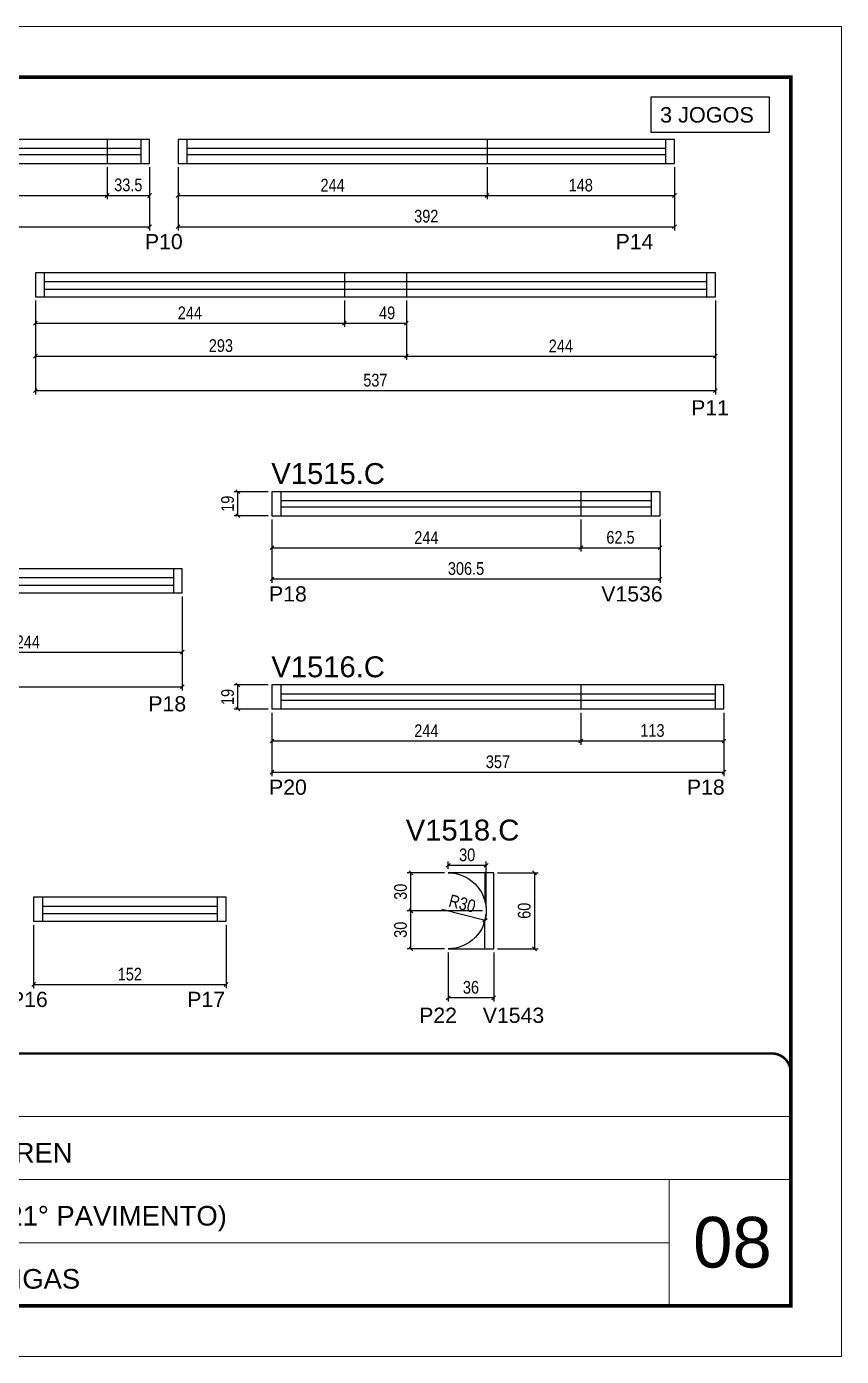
# Model space of a CAD drawing. Extents: x 1959 to 8212, y 239 to 4735.
# Drawn here: x 7569 to 8212, y 2537 to 3587 of the extents above; entities that cross this region are included whole.
import ezdxf

# ---------------------------------------------------------------- set-up
doc = ezdxf.new("R2010")
doc.units = 0
doc.linetypes.add('CONTINUO', pattern=[0])
doc.linetypes.add('DASHED', pattern=[0.75, 0.5, -0.25])
for name, color, linetype in [('5', 5, 'Continuous'), ('COTA', 241, 'Continuous'), ('NOMENCLATURA', 7, 'Continuous'), ('Painéis', 200, 'Continuous'), ('SARR_2.2x7', 40, 'Continuous')]:
    doc.layers.add(name, color=color, linetype=linetype)
for name, color, linetype, lineweight in [('CARIMBO', 255, 'Continuous', 9), ('Folhas', 255, 'Continuous', 9), ('SARRAFO DE PRESSAO', 251, 'DASHED', 9)]:
    doc.layers.add(name, color=color, linetype=linetype, lineweight=lineweight)
doc.styles.add('ARIAL', font='arial.ttf')
doc.styles.add('COTA TECNICA', font='techl___.ttf', dxfattribs={"height": 10})
doc.styles.add('COTA TECNICA-50', font='techl___.ttf', dxfattribs={"height": 10})
doc.styles.get("Standard").update_dxf_attribs({"font": 'arial.ttf'})
doc.dimstyles.new('COTA PAINEL-50', dxfattribs={"dimtxt": 10, "dimasz": 3, "dimexe": 3, "dimexo": 3, "dimgap": 3, "dimtad": 1, "dimdec": 1, "dimzin": 12, "dimdsep": 46, "dimtxsty": 'COTA TECNICA-50', "dimblk1": 'OBLIQUE', "dimblk2": 'OBLIQUE', "dimsah": 1, "dimcen": 0.9, "dimclrd": 4, "dimclre": 4, "dimclrt": 240, "dimadec": 1, "dimazin": 3, "dimtfac": 1, "dimtdec": 1, "dimtmove": 0, "dimatfit": 3, "dimfxl": 1, "dimtolj": 1, "dimtzin": 12, "dimarcsym": 0})
doc.dimstyles.new('PAINEL', dxfattribs={"dimtxt": 10, "dimasz": 3, "dimexe": 3, "dimexo": 3, "dimgap": 3, "dimtad": 1, "dimdec": 1, "dimzin": 12, "dimdsep": 46, "dimtxsty": 'COTA TECNICA', "dimblk1": 'OBLIQUE', "dimblk2": 'OBLIQUE', "dimsah": 1, "dimcen": 0.9, "dimclrd": 4, "dimclre": 4, "dimclrt": 240, "dimadec": 1, "dimazin": 3, "dimtfac": 1, "dimtdec": 1, "dimtmove": 0, "dimatfit": 3, "dimfxl": 1, "dimtolj": 1, "dimtzin": 12, "dimarcsym": 0})

# ---------------------------------------------------------------- blocks, each defined once
blk = doc.blocks.new('9999999999')
at = {"color": 30, "linetype": 'CONTINUO'}
for p, q in [((98564.6, 34379.6), (99584, 34379.6)), ((98564.6, 34329.8), (99488, 34329.8)), ((99584, 34329.8), (99488, 34329.8)), ((99488, 34329.8), (99488, 34230.2)), ((98564.6, 34280), (99488, 34280))]:
    blk.add_line(p, q, dxfattribs=at)
at = {"color": 30, "linetype": 'CONTINUO', "const_width": 2}
blk.add_lwpolyline([(99584, 34230.2), (99584, 34414.4, 0.414214), (99569, 34429.4), (98229, 34429.4, 0.414214), (98214, 34414.4), (98214, 34245.2, 0.414214), (98229, 34230.2), (99584, 34230.2)], format="xyb", dxfattribs=at)
at = {"layer": 'Folhas'}
blk.add_lwpolyline([(98139, 34190.2), (99624, 34190.2), (99624, 35240.2), (98139, 35240.2)], close=True, dxfattribs=at)
at = {"layer": 'Folhas', "color": 30, "const_width": 3}
blk.add_lwpolyline([(98214, 34230.2), (99584, 34230.2), (99584, 35200.2), (98214, 35200.2)], close=True, dxfattribs=at)
at = {"color": 7, "linetype": 'Continuous', "ltscale": 5, "style": 'ARIAL'}
for s, p in [('LEAF LOEFGREN', (98837.7, 34343.3)), ('TIPO (7° AO 21° PAVIMENTO)', (98837.7, 34293.5)), ('FUNDO DE VIGAS', (98837.7, 34243.7))]:
    blk.add_text(s, height=15.483, dxfattribs=at).set_placement(p)
blk = doc.blocks.new('_Oblique')
at = {"color": 0, "linetype": 'ByBlock', "lineweight": -2}
blk.add_line((-0.5, -0.5), (0.5, 0.5), dxfattribs=at)
blk = doc.blocks.new('*D423')
at = {"layer": 'COTA', "color": 4, "linetype": 'ByBlock', "lineweight": -2, "transparency": 16777216}
for p, q in [((7388.4, 3475.6), (7388.4, 3425.6)), ((7665.9, 3475.6), (7665.9, 3425.6)), ((7388.4, 3428.6), (7665.9, 3428.6))]:
    blk.add_line(p, q, dxfattribs=at)
at = {"layer": 'Defpoints', "color": 0, "linetype": 'ByBlock', "transparency": 16777216}
for p in [(7388.4, 3478.6), (7665.9, 3478.6), (7665.9, 3428.6)]:
    blk.add_point(p, dxfattribs=at)
at = {"layer": 'COTA', "color": 4, "linetype": 'ByBlock', "lineweight": -2, "transparency": 16777216, "xscale": 3, "yscale": 3, "zscale": 3, "rotation": 180}
blk.add_blockref('_Oblique', (7388.4, 3428.6), dxfattribs=at)
at = {"layer": 'COTA', "color": 4, "linetype": 'ByBlock', "lineweight": -2, "transparency": 16777216, "xscale": 3, "yscale": 3, "zscale": 3}
blk.add_blockref('_Oblique', (7665.9, 3428.6), dxfattribs=at)
at = {"layer": 'COTA', "color": 240, "linetype": 'ByBlock', "transparency": 16777216, "insert": (7527.1, 3436.8), "char_height": 10, "attachment_point": 5, "style": 'COTA TECNICA-50'}
blk.add_mtext('\\A1;277.5', dxfattribs=at)
blk = doc.blocks.new('*D424')
at = {"layer": 'COTA', "color": 4, "lineweight": -2, "transparency": 16777216}
for p, q in [((7388.4, 3475.6), (7388.4, 3450.3)), ((7632.4, 3475.6), (7632.4, 3450.3)), ((7388.4, 3453.3), (7632.4, 3453.3))]:
    blk.add_line(p, q, dxfattribs=at)
at = {"layer": 'Defpoints', "color": 0, "transparency": 16777216}
for p in [(7388.4, 3478.6), (7632.4, 3478.6), (7632.4, 3453.3)]:
    blk.add_point(p, dxfattribs=at)
at = {"layer": 'COTA', "color": 4, "lineweight": -2, "transparency": 16777216, "xscale": 3, "yscale": 3, "zscale": 3, "rotation": 180}
blk.add_blockref('_Oblique', (7388.4, 3453.3), dxfattribs=at)
at = {"layer": 'COTA', "color": 4, "lineweight": -2, "transparency": 16777216, "xscale": 3, "yscale": 3, "zscale": 3}
blk.add_blockref('_Oblique', (7632.4, 3453.3), dxfattribs=at)
at = {"layer": 'COTA', "color": 240, "transparency": 16777216, "insert": (7510.4, 3461.4), "char_height": 10, "attachment_point": 5, "style": 'COTA TECNICA'}
blk.add_mtext('\\A1;244', dxfattribs=at)
blk = doc.blocks.new('*D425')
at = {"layer": 'COTA', "color": 4, "lineweight": -2, "transparency": 16777216}
for p, q in [((7632.4, 3475.6), (7632.4, 3450.3)), ((7665.9, 3475.6), (7665.9, 3450.3)), ((7632.4, 3453.3), (7665.9, 3453.3))]:
    blk.add_line(p, q, dxfattribs=at)
at = {"layer": 'Defpoints', "color": 0, "transparency": 16777216}
for p in [(7632.4, 3478.6), (7665.9, 3478.6), (7665.9, 3453.3)]:
    blk.add_point(p, dxfattribs=at)
at = {"layer": 'COTA', "color": 4, "lineweight": -2, "transparency": 16777216, "xscale": 3, "yscale": 3, "zscale": 3, "rotation": 180}
blk.add_blockref('_Oblique', (7632.4, 3453.3), dxfattribs=at)
at = {"layer": 'COTA', "color": 4, "lineweight": -2, "transparency": 16777216, "xscale": 3, "yscale": 3, "zscale": 3}
blk.add_blockref('_Oblique', (7665.9, 3453.3), dxfattribs=at)
at = {"layer": 'COTA', "color": 240, "transparency": 16777216, "insert": (7649.1, 3461.6), "char_height": 10, "attachment_point": 5, "style": 'COTA TECNICA'}
blk.add_mtext('\\A1;33.5', dxfattribs=at)
blk = doc.blocks.new('*D426')
at = {"layer": 'COTA', "color": 4, "linetype": 'ByBlock', "lineweight": -2, "transparency": 16777216}
for p, q in [((7688.4, 3475.6), (7688.4, 3425.6)), ((8080.4, 3475.6), (8080.4, 3425.6)), ((7688.4, 3428.6), (8080.4, 3428.6))]:
    blk.add_line(p, q, dxfattribs=at)
at = {"layer": 'Defpoints', "color": 0, "linetype": 'ByBlock', "transparency": 16777216}
for p in [(7688.4, 3478.6), (8080.4, 3478.6), (8080.4, 3428.6)]:
    blk.add_point(p, dxfattribs=at)
at = {"layer": 'COTA', "color": 4, "linetype": 'ByBlock', "lineweight": -2, "transparency": 16777216, "xscale": 3, "yscale": 3, "zscale": 3, "rotation": 180}
blk.add_blockref('_Oblique', (7688.4, 3428.6), dxfattribs=at)
at = {"layer": 'COTA', "color": 4, "linetype": 'ByBlock', "lineweight": -2, "transparency": 16777216, "xscale": 3, "yscale": 3, "zscale": 3}
blk.add_blockref('_Oblique', (8080.4, 3428.6), dxfattribs=at)
at = {"layer": 'COTA', "color": 240, "linetype": 'ByBlock', "transparency": 16777216, "insert": (7884.4, 3436.9), "char_height": 10, "attachment_point": 5, "style": 'COTA TECNICA-50'}
blk.add_mtext('\\A1;392', dxfattribs=at)
blk = doc.blocks.new('*D427')
at = {"layer": 'COTA', "color": 4, "lineweight": -2, "transparency": 16777216}
for p, q in [((7688.4, 3475.6), (7688.4, 3450.3)), ((7932.4, 3475.6), (7932.4, 3450.3)), ((7688.4, 3453.3), (7932.4, 3453.3))]:
    blk.add_line(p, q, dxfattribs=at)
at = {"layer": 'Defpoints', "color": 0, "transparency": 16777216}
for p in [(7688.4, 3478.6), (7932.4, 3478.6), (7932.4, 3453.3)]:
    blk.add_point(p, dxfattribs=at)
at = {"layer": 'COTA', "color": 4, "lineweight": -2, "transparency": 16777216, "xscale": 3, "yscale": 3, "zscale": 3, "rotation": 180}
blk.add_blockref('_Oblique', (7688.4, 3453.3), dxfattribs=at)
at = {"layer": 'COTA', "color": 4, "lineweight": -2, "transparency": 16777216, "xscale": 3, "yscale": 3, "zscale": 3}
blk.add_blockref('_Oblique', (7932.4, 3453.3), dxfattribs=at)
at = {"layer": 'COTA', "color": 240, "transparency": 16777216, "insert": (7810.4, 3461.4), "char_height": 10, "attachment_point": 5, "style": 'COTA TECNICA'}
blk.add_mtext('\\A1;244', dxfattribs=at)
blk = doc.blocks.new('*D428')
at = {"layer": 'COTA', "color": 4, "lineweight": -2, "transparency": 16777216}
for p, q in [((7932.4, 3475.6), (7932.4, 3450.3)), ((8080.4, 3475.6), (8080.4, 3450.3)), ((7932.4, 3453.3), (8080.4, 3453.3))]:
    blk.add_line(p, q, dxfattribs=at)
at = {"layer": 'Defpoints', "color": 0, "transparency": 16777216}
for p in [(7932.4, 3478.6), (8080.4, 3478.6), (8080.4, 3453.3)]:
    blk.add_point(p, dxfattribs=at)
at = {"layer": 'COTA', "color": 4, "lineweight": -2, "transparency": 16777216, "xscale": 3, "yscale": 3, "zscale": 3, "rotation": 180}
blk.add_blockref('_Oblique', (7932.4, 3453.3), dxfattribs=at)
at = {"layer": 'COTA', "color": 4, "lineweight": -2, "transparency": 16777216, "xscale": 3, "yscale": 3, "zscale": 3}
blk.add_blockref('_Oblique', (8080.4, 3453.3), dxfattribs=at)
at = {"layer": 'COTA', "color": 240, "transparency": 16777216, "insert": (8006.4, 3461.4), "char_height": 10, "attachment_point": 5, "style": 'COTA TECNICA'}
blk.add_mtext('\\A1;148', dxfattribs=at)
blk = doc.blocks.new('*D434')
at = {"layer": 'COTA', "color": 4, "linetype": 'ByBlock', "lineweight": -2, "transparency": 16777216}
for p, q in [((7575.7, 3370.3), (7575.7, 3296.2)), ((8112.7, 3370.3), (8112.7, 3296.2)), ((7575.7, 3299.2), (8112.7, 3299.2))]:
    blk.add_line(p, q, dxfattribs=at)
at = {"layer": 'Defpoints', "color": 0, "linetype": 'ByBlock', "transparency": 16777216}
for p in [(7575.7, 3373.3), (8112.7, 3373.3), (8112.7, 3299.2)]:
    blk.add_point(p, dxfattribs=at)
at = {"layer": 'COTA', "color": 4, "linetype": 'ByBlock', "lineweight": -2, "transparency": 16777216, "xscale": 3, "yscale": 3, "zscale": 3, "rotation": 180}
blk.add_blockref('_Oblique', (7575.7, 3299.2), dxfattribs=at)
at = {"layer": 'COTA', "color": 4, "linetype": 'ByBlock', "lineweight": -2, "transparency": 16777216, "xscale": 3, "yscale": 3, "zscale": 3}
blk.add_blockref('_Oblique', (8112.7, 3299.2), dxfattribs=at)
at = {"layer": 'COTA', "color": 240, "linetype": 'ByBlock', "transparency": 16777216, "insert": (7844.2, 3307.4), "char_height": 10, "attachment_point": 5, "style": 'COTA TECNICA-50'}
blk.add_mtext('\\A1;537', dxfattribs=at)
blk = doc.blocks.new('*D435')
at = {"layer": 'COTA', "color": 4, "lineweight": -2, "transparency": 16777216}
for p, q in [((7575.7, 3370.3), (7575.7, 3323.4)), ((7868.7, 3370.3), (7868.7, 3323.4)), ((7575.7, 3326.4), (7868.7, 3326.4))]:
    blk.add_line(p, q, dxfattribs=at)
at = {"layer": 'Defpoints', "color": 0, "transparency": 16777216}
for p in [(7575.7, 3373.3), (7868.7, 3373.3), (7868.7, 3326.4)]:
    blk.add_point(p, dxfattribs=at)
at = {"layer": 'COTA', "color": 4, "lineweight": -2, "transparency": 16777216, "xscale": 3, "yscale": 3, "zscale": 3, "rotation": 180}
blk.add_blockref('_Oblique', (7575.7, 3326.4), dxfattribs=at)
at = {"layer": 'COTA', "color": 4, "lineweight": -2, "transparency": 16777216, "xscale": 3, "yscale": 3, "zscale": 3}
blk.add_blockref('_Oblique', (7868.7, 3326.4), dxfattribs=at)
at = {"layer": 'COTA', "color": 240, "transparency": 16777216, "insert": (7722.2, 3334.7), "char_height": 10, "attachment_point": 5, "style": 'COTA TECNICA'}
blk.add_mtext('\\A1;293', dxfattribs=at)
blk = doc.blocks.new('*D436')
at = {"layer": 'COTA', "color": 4, "lineweight": -2, "transparency": 16777216}
for p, q in [((7868.7, 3370.3), (7868.7, 3323.4)), ((8112.7, 3370.3), (8112.7, 3323.4)), ((7868.7, 3326.4), (8112.7, 3326.4))]:
    blk.add_line(p, q, dxfattribs=at)
at = {"layer": 'Defpoints', "color": 0, "transparency": 16777216}
for p in [(7868.7, 3373.3), (8112.7, 3373.3), (8112.7, 3326.4)]:
    blk.add_point(p, dxfattribs=at)
at = {"layer": 'COTA', "color": 4, "lineweight": -2, "transparency": 16777216, "xscale": 3, "yscale": 3, "zscale": 3, "rotation": 180}
blk.add_blockref('_Oblique', (7868.7, 3326.4), dxfattribs=at)
at = {"layer": 'COTA', "color": 4, "lineweight": -2, "transparency": 16777216, "xscale": 3, "yscale": 3, "zscale": 3}
blk.add_blockref('_Oblique', (8112.7, 3326.4), dxfattribs=at)
at = {"layer": 'COTA', "color": 240, "transparency": 16777216, "insert": (7990.7, 3334.5), "char_height": 10, "attachment_point": 5, "style": 'COTA TECNICA'}
blk.add_mtext('\\A1;244', dxfattribs=at)
blk = doc.blocks.new('*D437')
at = {"layer": 'COTA', "color": 4, "lineweight": -2, "transparency": 16777216}
for p, q in [((7575.7, 3370.3), (7575.7, 3349.5)), ((7819.7, 3370.3), (7819.7, 3349.5)), ((7575.7, 3352.5), (7819.7, 3352.5))]:
    blk.add_line(p, q, dxfattribs=at)
at = {"layer": 'Defpoints', "color": 0, "transparency": 16777216}
for p in [(7575.7, 3373.3), (7819.7, 3373.3), (7819.7, 3352.5)]:
    blk.add_point(p, dxfattribs=at)
at = {"layer": 'COTA', "color": 4, "lineweight": -2, "transparency": 16777216, "xscale": 3, "yscale": 3, "zscale": 3, "rotation": 180}
blk.add_blockref('_Oblique', (7575.7, 3352.5), dxfattribs=at)
at = {"layer": 'COTA', "color": 4, "lineweight": -2, "transparency": 16777216, "xscale": 3, "yscale": 3, "zscale": 3}
blk.add_blockref('_Oblique', (7819.7, 3352.5), dxfattribs=at)
at = {"layer": 'COTA', "color": 240, "transparency": 16777216, "insert": (7697.7, 3360.6), "char_height": 10, "attachment_point": 5, "style": 'COTA TECNICA'}
blk.add_mtext('\\A1;244', dxfattribs=at)
blk = doc.blocks.new('*D438')
at = {"layer": 'COTA', "color": 4, "lineweight": -2, "transparency": 16777216}
for p, q in [((7819.7, 3370.3), (7819.7, 3349.5)), ((7868.7, 3370.3), (7868.7, 3349.5)), ((7819.7, 3352.5), (7868.7, 3352.5))]:
    blk.add_line(p, q, dxfattribs=at)
at = {"layer": 'Defpoints', "color": 0, "transparency": 16777216}
for p in [(7819.7, 3373.3), (7868.7, 3373.3), (7868.7, 3352.5)]:
    blk.add_point(p, dxfattribs=at)
at = {"layer": 'COTA', "color": 4, "lineweight": -2, "transparency": 16777216, "xscale": 3, "yscale": 3, "zscale": 3, "rotation": 180}
blk.add_blockref('_Oblique', (7819.7, 3352.5), dxfattribs=at)
at = {"layer": 'COTA', "color": 4, "lineweight": -2, "transparency": 16777216, "xscale": 3, "yscale": 3, "zscale": 3}
blk.add_blockref('_Oblique', (7868.7, 3352.5), dxfattribs=at)
at = {"layer": 'COTA', "color": 240, "transparency": 16777216, "insert": (7853.5, 3360.6), "char_height": 10, "attachment_point": 5, "style": 'COTA TECNICA'}
blk.add_mtext('\\A1;49', dxfattribs=at)
blk = doc.blocks.new('*D443')
at = {"layer": 'COTA', "color": 4, "linetype": 'ByBlock', "lineweight": -2, "transparency": 16777216}
for p, q in [((7114.7, 3136.6), (7114.7, 3062.4)), ((7691.7, 3136.6), (7691.7, 3062.4)), ((7114.7, 3065.4), (7691.7, 3065.4))]:
    blk.add_line(p, q, dxfattribs=at)
at = {"layer": 'Defpoints', "color": 0, "linetype": 'ByBlock', "transparency": 16777216}
for p in [(7114.7, 3139.6), (7691.7, 3139.6), (7691.7, 3065.4)]:
    blk.add_point(p, dxfattribs=at)
at = {"layer": 'COTA', "color": 4, "linetype": 'ByBlock', "lineweight": -2, "transparency": 16777216, "xscale": 3, "yscale": 3, "zscale": 3, "rotation": 180}
blk.add_blockref('_Oblique', (7114.7, 3065.4), dxfattribs=at)
at = {"layer": 'COTA', "color": 4, "linetype": 'ByBlock', "lineweight": -2, "transparency": 16777216, "xscale": 3, "yscale": 3, "zscale": 3}
blk.add_blockref('_Oblique', (7691.7, 3065.4), dxfattribs=at)
at = {"layer": 'COTA', "color": 240, "linetype": 'ByBlock', "transparency": 16777216, "insert": (7403.2, 3073.5), "char_height": 10, "attachment_point": 5, "style": 'COTA TECNICA-50'}
blk.add_mtext('\\A1;577', dxfattribs=at)
blk = doc.blocks.new('*D445')
at = {"layer": 'COTA', "color": 4, "lineweight": -2, "transparency": 16777216}
for p, q in [((7447.7, 3136.6), (7447.7, 3089.7)), ((7691.7, 3136.6), (7691.7, 3089.7)), ((7447.7, 3092.7), (7691.7, 3092.7))]:
    blk.add_line(p, q, dxfattribs=at)
at = {"layer": 'Defpoints', "color": 0, "transparency": 16777216}
for p in [(7447.7, 3139.6), (7691.7, 3139.6), (7691.7, 3092.7)]:
    blk.add_point(p, dxfattribs=at)
at = {"layer": 'COTA', "color": 4, "lineweight": -2, "transparency": 16777216, "xscale": 3, "yscale": 3, "zscale": 3, "rotation": 180}
blk.add_blockref('_Oblique', (7447.7, 3092.7), dxfattribs=at)
at = {"layer": 'COTA', "color": 4, "lineweight": -2, "transparency": 16777216, "xscale": 3, "yscale": 3, "zscale": 3}
blk.add_blockref('_Oblique', (7691.7, 3092.7), dxfattribs=at)
at = {"layer": 'COTA', "color": 240, "transparency": 16777216, "insert": (7569.7, 3100.8), "char_height": 10, "attachment_point": 5, "style": 'COTA TECNICA'}
blk.add_mtext('\\A1;244', dxfattribs=at)
blk = doc.blocks.new('*D473')
at = {"layer": 'COTA', "color": 4, "linetype": 'ByBlock', "lineweight": -2, "transparency": 16777216}
for p, q in [((7574.3, 2877.2), (7574.3, 2827.3)), ((7726.3, 2877.2), (7726.3, 2827.3)), ((7574.3, 2830.3), (7726.3, 2830.3))]:
    blk.add_line(p, q, dxfattribs=at)
at = {"layer": 'Defpoints', "color": 0, "linetype": 'ByBlock', "transparency": 16777216}
for p in [(7574.3, 2880.2), (7726.3, 2880.2), (7726.3, 2830.3)]:
    blk.add_point(p, dxfattribs=at)
at = {"layer": 'COTA', "color": 4, "linetype": 'ByBlock', "lineweight": -2, "transparency": 16777216, "xscale": 3, "yscale": 3, "zscale": 3, "rotation": 180}
blk.add_blockref('_Oblique', (7574.3, 2830.3), dxfattribs=at)
at = {"layer": 'COTA', "color": 4, "linetype": 'ByBlock', "lineweight": -2, "transparency": 16777216, "xscale": 3, "yscale": 3, "zscale": 3}
blk.add_blockref('_Oblique', (7726.3, 2830.3), dxfattribs=at)
at = {"layer": 'COTA', "color": 240, "linetype": 'ByBlock', "transparency": 16777216, "insert": (7650.3, 2838.4), "char_height": 10, "attachment_point": 5, "style": 'COTA TECNICA-50'}
blk.add_mtext('\\A1;152', dxfattribs=at)
blk = doc.blocks.new('*D476')
at = {"layer": 'COTA', "color": 4, "linetype": 'ByBlock', "lineweight": -2, "transparency": 16777216}
for p, q in [((7762.5, 3197.4), (7762.5, 3147.5)), ((8069, 3197.4), (8069, 3147.5)), ((7762.5, 3150.5), (8069, 3150.5))]:
    blk.add_line(p, q, dxfattribs=at)
at = {"layer": 'Defpoints', "color": 0, "linetype": 'ByBlock', "transparency": 16777216}
for p in [(7762.5, 3200.4), (8069, 3200.4), (8069, 3150.5)]:
    blk.add_point(p, dxfattribs=at)
at = {"layer": 'COTA', "color": 4, "linetype": 'ByBlock', "lineweight": -2, "transparency": 16777216, "xscale": 3, "yscale": 3, "zscale": 3, "rotation": 180}
blk.add_blockref('_Oblique', (7762.5, 3150.5), dxfattribs=at)
at = {"layer": 'COTA', "color": 4, "linetype": 'ByBlock', "lineweight": -2, "transparency": 16777216, "xscale": 3, "yscale": 3, "zscale": 3}
blk.add_blockref('_Oblique', (8069, 3150.5), dxfattribs=at)
at = {"layer": 'COTA', "color": 240, "linetype": 'ByBlock', "transparency": 16777216, "insert": (7915.8, 3158.7), "char_height": 10, "attachment_point": 5, "style": 'COTA TECNICA-50'}
blk.add_mtext('\\A1;306.5', dxfattribs=at)
blk = doc.blocks.new('*D477')
at = {"layer": 'COTA', "color": 4, "lineweight": -2, "transparency": 16777216}
for p, q in [((7762.5, 3197.4), (7762.5, 3172.2)), ((8006.5, 3197.4), (8006.5, 3172.2)), ((7762.5, 3175.2), (8006.5, 3175.2))]:
    blk.add_line(p, q, dxfattribs=at)
at = {"layer": 'Defpoints', "color": 0, "transparency": 16777216}
for p in [(7762.5, 3200.4), (8006.5, 3200.4), (8006.5, 3175.2)]:
    blk.add_point(p, dxfattribs=at)
at = {"layer": 'COTA', "color": 4, "lineweight": -2, "transparency": 16777216, "xscale": 3, "yscale": 3, "zscale": 3, "rotation": 180}
blk.add_blockref('_Oblique', (7762.5, 3175.2), dxfattribs=at)
at = {"layer": 'COTA', "color": 4, "lineweight": -2, "transparency": 16777216, "xscale": 3, "yscale": 3, "zscale": 3}
blk.add_blockref('_Oblique', (8006.5, 3175.2), dxfattribs=at)
at = {"layer": 'COTA', "color": 240, "transparency": 16777216, "insert": (7884.5, 3183.2), "char_height": 10, "attachment_point": 5, "style": 'COTA TECNICA'}
blk.add_mtext('\\A1;244', dxfattribs=at)
blk = doc.blocks.new('*D478')
at = {"layer": 'COTA', "color": 4, "lineweight": -2, "transparency": 16777216}
for p, q in [((8006.5, 3197.4), (8006.5, 3172.2)), ((8069, 3197.4), (8069, 3172.2)), ((8006.5, 3175.2), (8069, 3175.2))]:
    blk.add_line(p, q, dxfattribs=at)
at = {"layer": 'Defpoints', "color": 0, "transparency": 16777216}
for p in [(8006.5, 3200.4), (8069, 3200.4), (8069, 3175.2)]:
    blk.add_point(p, dxfattribs=at)
at = {"layer": 'COTA', "color": 4, "lineweight": -2, "transparency": 16777216, "xscale": 3, "yscale": 3, "zscale": 3, "rotation": 180}
blk.add_blockref('_Oblique', (8006.5, 3175.2), dxfattribs=at)
at = {"layer": 'COTA', "color": 4, "lineweight": -2, "transparency": 16777216, "xscale": 3, "yscale": 3, "zscale": 3}
blk.add_blockref('_Oblique', (8069, 3175.2), dxfattribs=at)
at = {"layer": 'COTA', "color": 240, "transparency": 16777216, "insert": (8037.8, 3183.3), "char_height": 10, "attachment_point": 5, "style": 'COTA TECNICA'}
blk.add_mtext('\\A1;62.5', dxfattribs=at)
blk = doc.blocks.new('*D479')
at = {"layer": 'COTA', "color": 4, "lineweight": -2, "transparency": 16777216}
for p, q in [((7759.5, 3219.4), (7732.6, 3219.4)), ((7735.6, 3200.4), (7735.6, 3219.4)), ((7759.5, 3200.4), (7732.6, 3200.4))]:
    blk.add_line(p, q, dxfattribs=at)
at = {"layer": 'Defpoints', "color": 0, "transparency": 16777216}
for p in [(7735.6, 3219.4), (7762.5, 3219.4), (7762.5, 3200.4)]:
    blk.add_point(p, dxfattribs=at)
at = {"layer": 'COTA', "color": 4, "lineweight": -2, "transparency": 16777216, "xscale": 3, "yscale": 3, "zscale": 3}
for p, rotation in [((7735.6, 3219.4), 90), ((7735.6, 3200.4), 270)]:
    blk.add_blockref('_Oblique', p, dxfattribs=dict(at, rotation=rotation))
at = {"layer": 'COTA', "color": 240, "transparency": 16777216, "insert": (7727.5, 3209.9), "char_height": 10, "attachment_point": 5, "rotation": 90, "style": 'COTA TECNICA'}
blk.add_mtext('\\A1;19', dxfattribs=at)
blk = doc.blocks.new('*D480')
at = {"layer": 'COTA', "color": 4, "linetype": 'ByBlock', "lineweight": -2, "transparency": 16777216}
for p, q in [((7762.5, 3044.8), (7762.5, 2994.9)), ((8119.5, 3044.8), (8119.5, 2994.9)), ((7762.5, 2997.9), (8119.5, 2997.9))]:
    blk.add_line(p, q, dxfattribs=at)
at = {"layer": 'Defpoints', "color": 0, "linetype": 'ByBlock', "transparency": 16777216}
for p in [(7762.5, 3047.8), (8119.5, 3047.8), (8119.5, 2997.9)]:
    blk.add_point(p, dxfattribs=at)
at = {"layer": 'COTA', "color": 4, "linetype": 'ByBlock', "lineweight": -2, "transparency": 16777216, "xscale": 3, "yscale": 3, "zscale": 3, "rotation": 180}
blk.add_blockref('_Oblique', (7762.5, 2997.9), dxfattribs=at)
at = {"layer": 'COTA', "color": 4, "linetype": 'ByBlock', "lineweight": -2, "transparency": 16777216, "xscale": 3, "yscale": 3, "zscale": 3}
blk.add_blockref('_Oblique', (8119.5, 2997.9), dxfattribs=at)
at = {"layer": 'COTA', "color": 240, "linetype": 'ByBlock', "transparency": 16777216, "insert": (7941, 3006.1), "char_height": 10, "attachment_point": 5, "style": 'COTA TECNICA-50'}
blk.add_mtext('\\A1;357', dxfattribs=at)
blk = doc.blocks.new('*D481')
at = {"layer": 'COTA', "color": 4, "lineweight": -2, "transparency": 16777216}
for p, q in [((7762.5, 3044.8), (7762.5, 3019.6)), ((8006.5, 3044.8), (8006.5, 3019.6)), ((7762.5, 3022.6), (8006.5, 3022.6))]:
    blk.add_line(p, q, dxfattribs=at)
at = {"layer": 'Defpoints', "color": 0, "transparency": 16777216}
for p in [(7762.5, 3047.8), (8006.5, 3047.8), (8006.5, 3022.6)]:
    blk.add_point(p, dxfattribs=at)
at = {"layer": 'COTA', "color": 4, "lineweight": -2, "transparency": 16777216, "xscale": 3, "yscale": 3, "zscale": 3, "rotation": 180}
blk.add_blockref('_Oblique', (7762.5, 3022.6), dxfattribs=at)
at = {"layer": 'COTA', "color": 4, "lineweight": -2, "transparency": 16777216, "xscale": 3, "yscale": 3, "zscale": 3}
blk.add_blockref('_Oblique', (8006.5, 3022.6), dxfattribs=at)
at = {"layer": 'COTA', "color": 240, "transparency": 16777216, "insert": (7884.5, 3030.7), "char_height": 10, "attachment_point": 5, "style": 'COTA TECNICA'}
blk.add_mtext('\\A1;244', dxfattribs=at)
blk = doc.blocks.new('*D482')
at = {"layer": 'COTA', "color": 4, "lineweight": -2, "transparency": 16777216}
for p, q in [((8006.5, 3044.8), (8006.5, 3019.6)), ((8119.5, 3044.8), (8119.5, 3019.6)), ((8006.5, 3022.6), (8119.5, 3022.6))]:
    blk.add_line(p, q, dxfattribs=at)
at = {"layer": 'Defpoints', "color": 0, "transparency": 16777216}
for p in [(8006.5, 3047.8), (8119.5, 3047.8), (8119.5, 3022.6)]:
    blk.add_point(p, dxfattribs=at)
at = {"layer": 'COTA', "color": 4, "lineweight": -2, "transparency": 16777216, "xscale": 3, "yscale": 3, "zscale": 3, "rotation": 180}
blk.add_blockref('_Oblique', (8006.5, 3022.6), dxfattribs=at)
at = {"layer": 'COTA', "color": 4, "lineweight": -2, "transparency": 16777216, "xscale": 3, "yscale": 3, "zscale": 3}
blk.add_blockref('_Oblique', (8119.5, 3022.6), dxfattribs=at)
at = {"layer": 'COTA', "color": 240, "transparency": 16777216, "insert": (8063, 3030.8), "char_height": 10, "attachment_point": 5, "style": 'COTA TECNICA'}
blk.add_mtext('\\A1;113', dxfattribs=at)
blk = doc.blocks.new('*D483')
at = {"layer": 'COTA', "color": 4, "lineweight": -2, "transparency": 16777216}
for p, q in [((7759.5, 3066.8), (7732.6, 3066.8)), ((7735.6, 3047.8), (7735.6, 3066.8)), ((7759.5, 3047.8), (7732.6, 3047.8))]:
    blk.add_line(p, q, dxfattribs=at)
at = {"layer": 'Defpoints', "color": 0, "transparency": 16777216}
for p in [(7735.6, 3066.8), (7762.5, 3066.8), (7762.5, 3047.8)]:
    blk.add_point(p, dxfattribs=at)
at = {"layer": 'COTA', "color": 4, "lineweight": -2, "transparency": 16777216, "xscale": 3, "yscale": 3, "zscale": 3}
for p, rotation in [((7735.6, 3066.8), 90), ((7735.6, 3047.8), 270)]:
    blk.add_blockref('_Oblique', p, dxfattribs=dict(at, rotation=rotation))
at = {"layer": 'COTA', "color": 240, "transparency": 16777216, "insert": (7727.5, 3057.3), "char_height": 10, "attachment_point": 5, "rotation": 90, "style": 'COTA TECNICA'}
blk.add_mtext('\\A1;19', dxfattribs=at)
blk = doc.blocks.new('*D484')
at = {"layer": 'COTA', "color": 4, "lineweight": -2, "transparency": 16777216}
for p, q in [((7940.7, 2918.5), (7972.9, 2918.5)), ((7969.9, 2918.5), (7969.9, 2858.5)), ((7940.7, 2858.5), (7972.9, 2858.5))]:
    blk.add_line(p, q, dxfattribs=at)
at = {"layer": 'Defpoints', "color": 0, "transparency": 16777216}
for p in [(7937.7, 2918.5), (7937.7, 2858.5), (7969.9, 2858.5)]:
    blk.add_point(p, dxfattribs=at)
at = {"layer": 'COTA', "color": 4, "lineweight": -2, "transparency": 16777216, "xscale": 3, "yscale": 3, "zscale": 3}
for p, rotation in [((7969.9, 2918.5), 90), ((7969.9, 2858.5), 270)]:
    blk.add_blockref('_Oblique', p, dxfattribs=dict(at, rotation=rotation))
at = {"layer": 'COTA', "color": 240, "transparency": 16777216, "insert": (7961.8, 2888.5), "char_height": 10, "attachment_point": 5, "rotation": 90, "style": 'COTA TECNICA'}
blk.add_mtext('\\A1;60', dxfattribs=at)
blk = doc.blocks.new('*D485')
at = {"layer": 'COTA', "color": 4, "lineweight": -2, "transparency": 16777216}
blk.add_line((7896.7, 2889.8), (7930.8, 2881.2), dxfattribs=at)
blk.add_arc((7901.7, 2888.5), 30, 340.2622, 354.2704, dxfattribs=at)
at = {"layer": 'Defpoints', "color": 0, "transparency": 16777216}
for p in [(7901.7, 2888.5), (7930.8, 2881.2)]:
    blk.add_point(p, dxfattribs=at)
at = {"layer": 'COTA', "color": 4, "lineweight": -2, "transparency": 16777216, "xscale": 3, "yscale": 3, "zscale": 3, "rotation": 345.991798306354}
blk.add_blockref('_Oblique', (7930.8, 2881.2), dxfattribs=at)
at = {"layer": 'COTA', "color": 240, "transparency": 16777216, "insert": (7912.8, 2894.2), "char_height": 10, "attachment_point": 5, "rotation": 345.9918, "style": 'COTA TECNICA'}
blk.add_mtext('\\A1;R30', dxfattribs=at)
blk = doc.blocks.new('*D486')
at = {"layer": 'COTA', "color": 4, "lineweight": -2, "transparency": 16777216}
for p, q in [((7901.7, 2855.5), (7901.7, 2816.8)), ((7937.7, 2855.5), (7937.7, 2816.8)), ((7937.7, 2819.8), (7901.7, 2819.8))]:
    blk.add_line(p, q, dxfattribs=at)
at = {"layer": 'Defpoints', "color": 0, "transparency": 16777216}
for p in [(7901.7, 2858.5), (7937.7, 2858.5), (7901.7, 2819.8)]:
    blk.add_point(p, dxfattribs=at)
at = {"layer": 'COTA', "color": 4, "lineweight": -2, "transparency": 16777216, "xscale": 3, "yscale": 3, "zscale": 3, "rotation": 180}
blk.add_blockref('_Oblique', (7901.7, 2819.8), dxfattribs=at)
at = {"layer": 'COTA', "color": 4, "lineweight": -2, "transparency": 16777216, "xscale": 3, "yscale": 3, "zscale": 3}
blk.add_blockref('_Oblique', (7937.7, 2819.8), dxfattribs=at)
at = {"layer": 'COTA', "color": 240, "transparency": 16777216, "insert": (7919.7, 2828), "char_height": 10, "attachment_point": 5, "style": 'COTA TECNICA'}
blk.add_mtext('\\A1;36', dxfattribs=at)
blk = doc.blocks.new('*D487')
at = {"layer": 'COTA', "color": 4, "lineweight": -2, "transparency": 16777216}
for p, q in [((7928.7, 2888.5), (7869.3, 2888.5)), ((7872.3, 2858.5), (7872.3, 2888.5)), ((7898.7, 2858.5), (7869.3, 2858.5))]:
    blk.add_line(p, q, dxfattribs=at)
at = {"layer": 'Defpoints', "color": 0, "transparency": 16777216}
for p in [(7872.3, 2888.5), (7931.7, 2888.5), (7901.7, 2858.5)]:
    blk.add_point(p, dxfattribs=at)
at = {"layer": 'COTA', "color": 4, "lineweight": -2, "transparency": 16777216, "xscale": 3, "yscale": 3, "zscale": 3}
for p, rotation in [((7872.3, 2888.5), 90), ((7872.3, 2858.5), 270)]:
    blk.add_blockref('_Oblique', p, dxfattribs=dict(at, rotation=rotation))
at = {"layer": 'COTA', "color": 240, "transparency": 16777216, "insert": (7864.1, 2873.5), "char_height": 10, "attachment_point": 5, "rotation": 90, "style": 'COTA TECNICA'}
blk.add_mtext('\\A1;30', dxfattribs=at)
blk = doc.blocks.new('*D488')
at = {"layer": 'COTA', "color": 4, "lineweight": -2, "transparency": 16777216}
for p, q in [((7898.7, 2918.5), (7869.3, 2918.5)), ((7872.3, 2888.5), (7872.3, 2918.5)), ((7928.7, 2888.5), (7869.3, 2888.5))]:
    blk.add_line(p, q, dxfattribs=at)
at = {"layer": 'Defpoints', "color": 0, "transparency": 16777216}
for p in [(7872.3, 2918.5), (7901.7, 2918.5), (7931.7, 2888.5)]:
    blk.add_point(p, dxfattribs=at)
at = {"layer": 'COTA', "color": 4, "lineweight": -2, "transparency": 16777216, "xscale": 3, "yscale": 3, "zscale": 3}
for p, rotation in [((7872.3, 2918.5), 90), ((7872.3, 2888.5), 270)]:
    blk.add_blockref('_Oblique', p, dxfattribs=dict(at, rotation=rotation))
at = {"layer": 'COTA', "color": 240, "transparency": 16777216, "insert": (7864.1, 2903.5), "char_height": 10, "attachment_point": 5, "rotation": 90, "style": 'COTA TECNICA'}
blk.add_mtext('\\A1;30', dxfattribs=at)
blk = doc.blocks.new('*D489')
at = {"layer": 'COTA', "color": 4, "lineweight": -2, "transparency": 16777216}
for p, q in [((7901.7, 2921.5), (7901.7, 2927.4)), ((7901.7, 2924.4), (7931.7, 2924.4)), ((7931.7, 2891.5), (7931.7, 2927.4))]:
    blk.add_line(p, q, dxfattribs=at)
at = {"layer": 'Defpoints', "color": 0, "transparency": 16777216}
for p in [(7931.7, 2924.4), (7901.7, 2918.5), (7931.7, 2888.5)]:
    blk.add_point(p, dxfattribs=at)
at = {"layer": 'COTA', "color": 4, "lineweight": -2, "transparency": 16777216, "xscale": 3, "yscale": 3, "zscale": 3, "rotation": 180}
blk.add_blockref('_Oblique', (7901.7, 2924.4), dxfattribs=at)
at = {"layer": 'COTA', "color": 4, "lineweight": -2, "transparency": 16777216, "xscale": 3, "yscale": 3, "zscale": 3}
blk.add_blockref('_Oblique', (7931.7, 2924.4), dxfattribs=at)
at = {"layer": 'COTA', "color": 240, "transparency": 16777216, "insert": (7916.7, 2932.6), "char_height": 10, "attachment_point": 5, "style": 'COTA TECNICA'}
blk.add_mtext('\\A1;30', dxfattribs=at)

msp = doc.modelspace()

# ---------------------------------------------------------------- linework, layer by layer
at = {"color": 0, "linetype": 'Continuous', "ltscale": 5}
msp.add_lwpolyline([(8062.06, 3531.17), (8155.31, 3531.17), (8155.31, 3502.94), (8062.06, 3502.94)], close=True, dxfattribs=at)
at = {"layer": 'Painéis', "linetype": 'ByBlock'}
for p, q in [((7665.9, 3497.6), (7388.4, 3497.6)), ((7632.4, 3497.6), (7632.4, 3478.6)), ((7665.9, 3478.6), (7665.9, 3497.6)), ((7688.39, 3497.6), (7688.39, 3478.6)), ((8080.39, 3497.6), (7688.39, 3497.6)), ((7932.39, 3497.6), (7932.39, 3478.6)), ((8080.39, 3478.6), (8080.39, 3497.6)), ((7388.4, 3478.6), (7665.9, 3478.6)), ((7688.39, 3478.6), (8080.39, 3478.6)), ((7819.74, 3392.3), (7819.74, 3373.3)), ((7868.74, 3392.3), (7868.74, 3373.3)), ((7762.52, 3219.41), (7762.52, 3200.41)), ((8069.02, 3219.41), (7762.52, 3219.41)), ((8006.52, 3219.41), (8006.52, 3200.41)), ((8069.02, 3200.41), (8069.02, 3219.41)), ((7762.52, 3200.41), (8069.02, 3200.41)), ((7762.52, 3066.83), (7762.52, 3047.83)), ((8119.52, 3066.83), (7762.52, 3066.83)), ((8006.52, 3066.83), (8006.52, 3047.83)), ((8119.52, 3047.83), (8119.52, 3066.83)), ((7762.52, 3047.83), (8119.52, 3047.83))]:
    msp.add_line(p, q, dxfattribs=at)
for points in [[(7575.74, 3392.3), (7575.74, 3373.3), (8112.74, 3373.3), (8112.74, 3392.3)], [(7114.74, 3158.58), (7114.74, 3139.58), (7691.74, 3139.58), (7691.74, 3158.58)], [(7574.29, 2899.23), (7574.29, 2880.23), (7726.29, 2880.23), (7726.29, 2899.23)]]:
    msp.add_lwpolyline(points, close=True, dxfattribs=at)
msp.add_lwpolyline([(7937.74, 2918.49), (7901.74, 2918.49, -0.4142136), (7931.74, 2888.49, -0.4142136), (7901.74, 2858.49), (7937.74, 2858.49)], format="xyb", close=True, dxfattribs=at)
at = {"layer": 'SARR_2.2x7', "linetype": 'Continuous'}
for p, q in [((7658.9, 3497.6), (7658.9, 3478.6)), ((7695.39, 3497.6), (7695.39, 3478.6)), ((8073.39, 3497.6), (8073.39, 3478.6)), ((7395.4, 3490.6), (7658.9, 3490.6)), ((7695.39, 3490.6), (7932.39, 3490.6)), ((7932.39, 3490.6), (8073.39, 3490.6)), ((7395.4, 3485.6), (7658.9, 3485.6)), ((7695.39, 3485.6), (7932.39, 3485.6)), ((7932.39, 3485.6), (8073.39, 3485.6)), ((7582.74, 3392.3), (7582.74, 3373.3)), ((8105.74, 3392.3), (8105.74, 3373.3)), ((7582.74, 3385.3), (7868.74, 3385.3)), ((7868.74, 3385.3), (8105.74, 3385.3)), ((7582.74, 3379.3), (7868.74, 3379.3)), ((7868.74, 3379.3), (8105.74, 3379.3)), ((7769.52, 3219.41), (7769.52, 3200.41)), ((8062.02, 3219.41), (8062.02, 3200.41)), ((7769.52, 3212.41), (8062.02, 3212.41)), ((7769.52, 3207.41), (8062.02, 3207.41)), ((7447.74, 3151.58), (7684.74, 3151.58)), ((7684.74, 3158.58), (7684.74, 3139.58)), ((7447.74, 3145.58), (7684.74, 3145.58)), ((7769.52, 3066.83), (7769.52, 3047.83)), ((8112.52, 3066.83), (8112.52, 3047.83)), ((7769.52, 3059.83), (8112.52, 3059.83)), ((7769.52, 3054.83), (8112.52, 3054.83)), ((7930.74, 2918.49), (7930.74, 2896.17)), ((7581.29, 2899.23), (7581.29, 2880.23)), ((7719.29, 2899.23), (7719.29, 2880.23)), ((7581.29, 2892.23), (7719.29, 2892.23)), ((7581.29, 2886.23), (7719.29, 2886.23)), ((7930.74, 2858.49), (7930.74, 2880.8))]:
    msp.add_line(p, q, dxfattribs=at)

# ---------------------------------------------------------------- block references
at = {"layer": 'SARRAFO DE PRESSAO', "color": 6, "linetype": 'ByBlock'}
msp.add_blockref('9999999999', (-91411.71, -31653.56), dxfattribs=at)

# ---------------------------------------------------------------- texts
at = {"color": 0, "linetype": 'Continuous', "ltscale": 5, "style": 'ARIAL'}
msp.add_text('3 JOGOS', height=12.235, dxfattribs=at).set_placement((8069.04, 3510.86))
at = {"layer": '5', "linetype": 'Continuous'}
for s, p in [('P10', (7662.23, 3410.89)), ('P14', (8033.98, 3410.89)), ('P11', (8093.6, 3279.67)), ('P18', (7760.23, 3132.71)), ('V1536', (8022.63, 3132.71)), ('P18', (7664.94, 3045.95)), ('P20', (7760.23, 2980.13)), ('P18', (8090.27, 2980.13)), ('P16', (7555.66, 2812.53)), ('P17', (7695.64, 2812.53)), ('P22', (7878.81, 2800)), ('V1543', (7929.05, 2800))]:
    msp.add_text(s, height=12, rotation=359.99996, dxfattribs=at).set_placement(p)
at = {"layer": 'CARIMBO', "style": 'ARIAL'}
msp.add_text('08', height=40, dxfattribs=at).set_placement((8095.13, 2606.79))
at = {"layer": 'NOMENCLATURA', "linetype": 'Continuous'}
for s, p in [('V1515.C', (7762.05, 3225.47)), ('V1516.C', (7762.05, 3072.89)), ('V1518.C', (7868.2, 2943.95))]:
    msp.add_text(s, height=16.5, dxfattribs=at).set_placement(p)

# ---------------------------------------------------------------- dimensions: what is measured, and where the dimension line sits
at = {"layer": 'COTA', "color": 1, "linetype": 'ByBlock'}
for base, p1, p2, picture, middle in [((7665.9, 3428.65), (7388.4, 3478.6), (7665.9, 3478.6), '*D423', (7527.15, 3436.76)), ((8080.39, 3428.65), (7688.39, 3478.6), (8080.39, 3478.6), '*D426', (7884.39, 3436.9)), ((8112.74, 3299.15), (7575.74, 3373.3), (8112.74, 3373.3), '*D434', (7844.24, 3307.37)), ((8069.02, 3150.46), (7762.52, 3200.41), (8069.02, 3200.41), '*D476', (7915.77, 3158.68)), ((7691.74, 3065.43), (7114.74, 3139.58), (7691.74, 3139.58), '*D443', (7403.24, 3073.54)), ((8119.52, 2997.88), (7762.52, 3047.83), (8119.52, 3047.83), '*D480', (7941.02, 3006.1)), ((7726.29, 2830.28), (7574.29, 2880.23), (7726.29, 2880.23), '*D473', (7650.29, 2838.39))]:
    dim = msp.add_linear_dim(base=base, p1=p1, p2=p2, dimstyle='COTA PAINEL-50', override={"dimarcsym": 1}, dxfattribs=at)
    dim.commit()
    dim.dimension.update_dxf_attribs({"geometry": picture, "text_midpoint": middle})
at = {"layer": 'COTA'}
for base, p1, p2, picture, middle in [((7632.4, 3453.35), (7388.4, 3478.6), (7632.4, 3478.6), '*D424', (7510.4, 3461.42)), ((7932.39, 3453.35), (7688.39, 3478.6), (7932.39, 3478.6), '*D427', (7810.39, 3461.42)), ((7868.74, 3326.42), (7575.74, 3373.3), (7868.74, 3373.3), '*D435', (7722.24, 3334.67)), ((7819.74, 3352.51), (7575.74, 3373.3), (7819.74, 3373.3), '*D437', (7697.74, 3360.58)), ((8006.52, 3175.16), (7762.52, 3200.41), (8006.52, 3200.41), '*D477', (7884.52, 3183.23)), ((8006.52, 3022.58), (7762.52, 3047.83), (8006.52, 3047.83), '*D481', (7884.52, 3030.65)), ((7931.74, 2924.35), (7901.74, 2918.49), (7931.74, 2888.49), '*D489', (7916.74, 2932.57)), ((7901.74, 2819.75), (7937.74, 2858.49), (7901.74, 2858.49), '*D486', (7919.74, 2827.97))]:
    dim = msp.add_linear_dim(base=base, p1=p1, p2=p2, dimstyle='PAINEL', dxfattribs=at)
    dim.commit()
    dim.dimension.update_dxf_attribs({"geometry": picture, "text_midpoint": middle})
for base, p1, p2, picture, middle in [((7665.9, 3453.35), (7632.4, 3478.6), (7665.9, 3478.6), '*D425', (7649.15, 3453.35)), ((7868.74, 3352.51), (7819.74, 3373.3), (7868.74, 3373.3), '*D438', (7853.49, 3352.51))]:
    dim = msp.add_linear_dim(base=base, p1=p1, p2=p2, dimstyle='PAINEL', override={"dimtmove": 1}, dxfattribs=at)
    dim.commit()
    dim.dimension.update_dxf_attribs({"geometry": picture, "text_midpoint": middle, "dimtype": 160})
for base, p1, p2, picture, middle in [((8080.39, 3453.35), (7932.39, 3478.6), (8080.39, 3478.6), '*D428', (8006.39, 3461.44)), ((8112.74, 3326.42), (7868.74, 3373.3), (8112.74, 3373.3), '*D436', (7990.74, 3334.5)), ((8069.02, 3175.16), (8006.52, 3200.41), (8069.02, 3200.41), '*D478', (8037.77, 3183.27)), ((7691.74, 3092.7), (7447.74, 3139.58), (7691.74, 3139.58), '*D445', (7569.74, 3100.78)), ((8119.52, 3022.58), (8006.52, 3047.83), (8119.52, 3047.83), '*D482', (8063.02, 3030.8))]:
    dim = msp.add_linear_dim(base=base, p1=p1, p2=p2, dimstyle='PAINEL', override={"dimtmove": 1}, dxfattribs=at)
    dim.commit()
    dim.dimension.update_dxf_attribs({"geometry": picture, "text_midpoint": middle})
for base, p1, p2, picture, middle in [((7735.63, 3219.41), (7762.52, 3200.41), (7762.52, 3219.41), '*D479', (7727.54, 3209.91)), ((7735.63, 3066.83), (7762.52, 3047.83), (7762.52, 3066.83), '*D483', (7727.54, 3057.33)), ((7969.93, 2858.49), (7937.74, 2918.49), (7937.74, 2858.49), '*D484', (7961.82, 2888.49)), ((7872.32, 2888.49), (7901.74, 2858.49), (7931.74, 2888.49), '*D487', (7864.1, 2873.49))]:
    dim = msp.add_linear_dim(base=base, p1=p1, p2=p2, angle=90, dimstyle='PAINEL', dxfattribs=at)
    dim.commit()
    dim.dimension.update_dxf_attribs({"geometry": picture, "text_midpoint": middle})
dim = msp.add_linear_dim(base=(7872.32, 2918.49), p1=(7931.74, 2888.49), p2=(7901.74, 2918.49), angle=90, dimstyle='PAINEL', override={"dimtmove": 1}, dxfattribs=at)
dim.commit()
dim.dimension.update_dxf_attribs({"geometry": '*D488', "text_midpoint": (7864.1, 2903.49)})
dim = msp.add_radius_dim(center=(7901.74, 2888.49), mpoint=(7930.85, 2881.22), dimstyle='PAINEL', dxfattribs=at)
dim.commit()
dim.dimension.update_dxf_attribs({"geometry": '*D485', "text_midpoint": (7910.84, 2886.22), "dimtype": 164})

doc.saveas('drawing.dxf')
